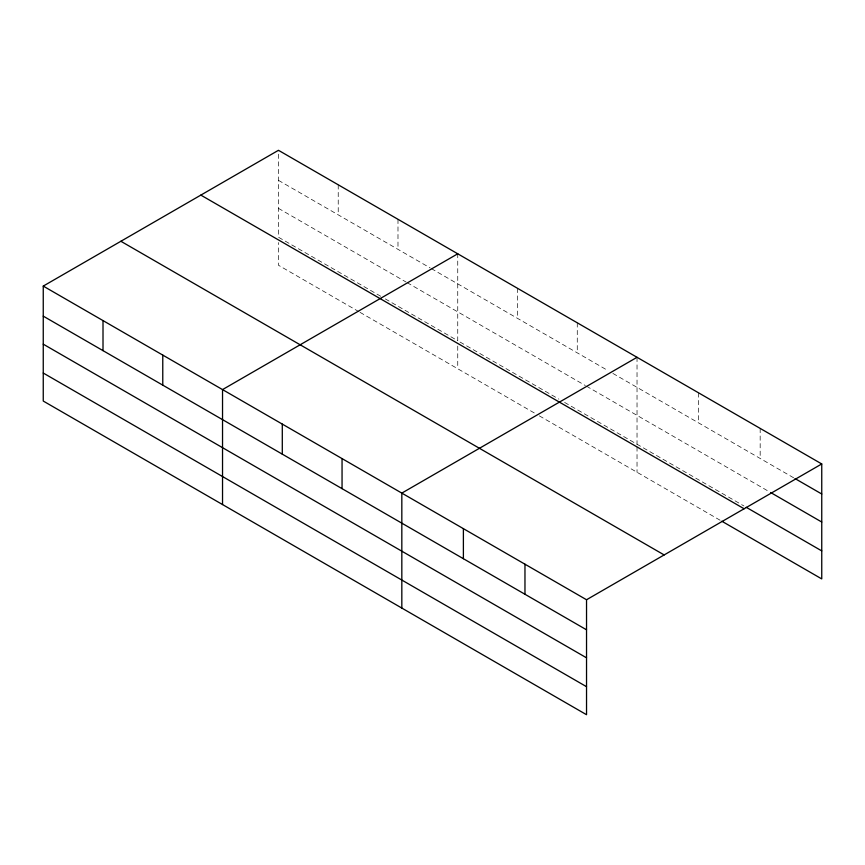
<?xml version="1.0" encoding="UTF-8"?>
<svg xmlns="http://www.w3.org/2000/svg" width="865" height="865" viewBox="0 0 865 865"><rect width="100%" height="100%" fill="white"/><g stroke="black" fill="none" stroke-linecap="round" stroke-linejoin="round"><path stroke-width="0.65" stroke-dasharray="4.33 3.24" d="M278.465 180.342L430.164 267.923M431.311 268.593L608.3 370.771M612.896 373.421L793.865 477.913M278.465 208.357L406.031 282.012M407.177 282.671L585.313 385.52M586.459 386.179L769.472 491.839M380.751 296.284L278.465 237.226L278.465 150.294M385.347 298.933L457.747 340.734L457.747 253.802M460.05 342.064L558.887 399.133M564.629 402.441L743.911 505.949M358.91 311.692L278.465 265.252L278.465 242.568M360.056 312.362L534.743 413.211M539.349 415.87L720.675 520.557M760.173 428.402L760.173 458.461M698.606 392.861L698.606 422.909M637.029 357.31L637.029 444.242M637.029 446.913L637.029 472.268M577.269 322.807L577.269 352.855M517.508 288.305L517.508 318.352M457.747 346.076L457.747 368.76M397.986 219.299L397.986 249.347M338.226 184.796L338.226 214.844"/><path stroke-width="1.3" d="M586.535 657.822L586.535 599.748L43.25 286.088L43.25 401.046L586.535 714.706L586.535 657.822L43.25 344.162M43.25 286.088L278.465 150.294L821.75 463.954L821.75 578.912L721.843 521.227M457.747 253.802L222.532 389.596L222.532 504.555M637.029 357.31L401.825 493.104L401.825 608.063M586.535 599.748L821.75 463.954M795.032 478.583L821.75 494.002M770.629 492.509L821.75 522.028M746.236 507.301L821.75 550.897M200.842 195.101L744.127 508.771M120.873 241.27L664.158 554.941M43.25 316.136L586.535 629.807M43.25 373.031L586.535 686.691M524.968 564.207L524.968 594.255M463.391 528.656L463.391 558.704M342.053 458.601L342.053 488.649M282.293 424.099L282.293 454.147M162.771 355.093L162.771 385.141M103.011 320.591L103.011 350.639"/></g></svg>
